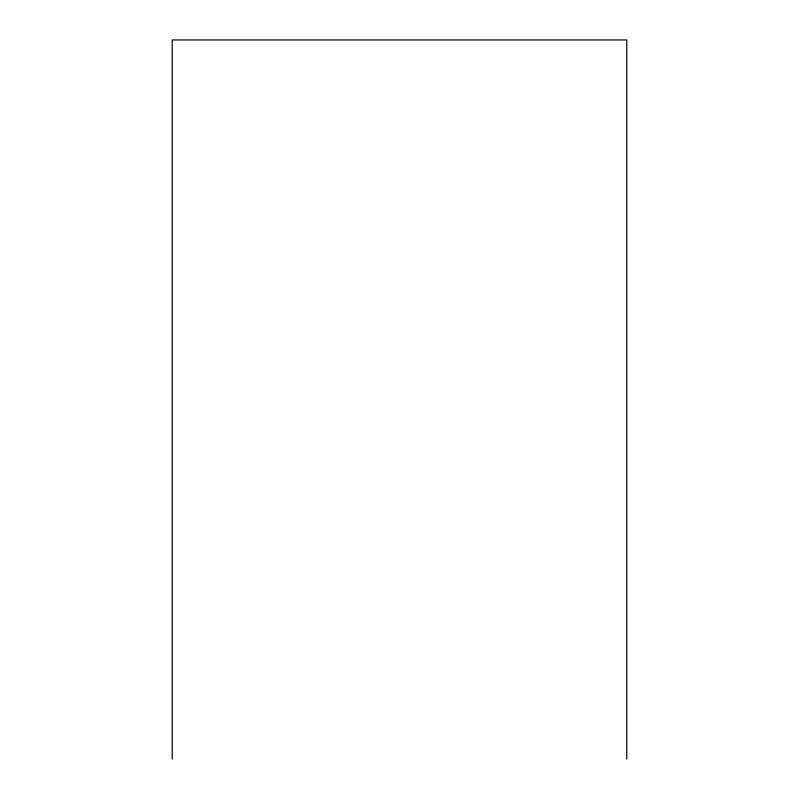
<?xml version="1.0" encoding="UTF-8"?>
<svg xmlns="http://www.w3.org/2000/svg" width="799" height="799" viewBox="0 0 799 799"><rect width="100%" height="100%" fill="white"/><g stroke="black" fill="none" stroke-linecap="round" stroke-linejoin="round"><path stroke-width="1.2" d="M626.776 759.05L626.776 39.95L172.224 39.95L172.224 759.05"/></g></svg>
